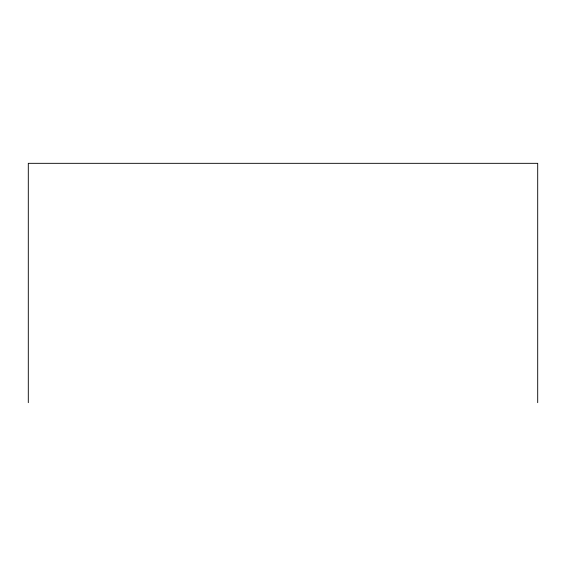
<?xml version="1.0" encoding="UTF-8"?>
<svg xmlns="http://www.w3.org/2000/svg" width="566" height="566" viewBox="0 0 566 566"><rect width="100%" height="100%" fill="white"/><g stroke="black" fill="none" stroke-linecap="round" stroke-linejoin="round"><path stroke-width="0.85" d="M537.7 402.674L537.7 163.326L28.3 163.326L28.3 402.674"/></g></svg>
